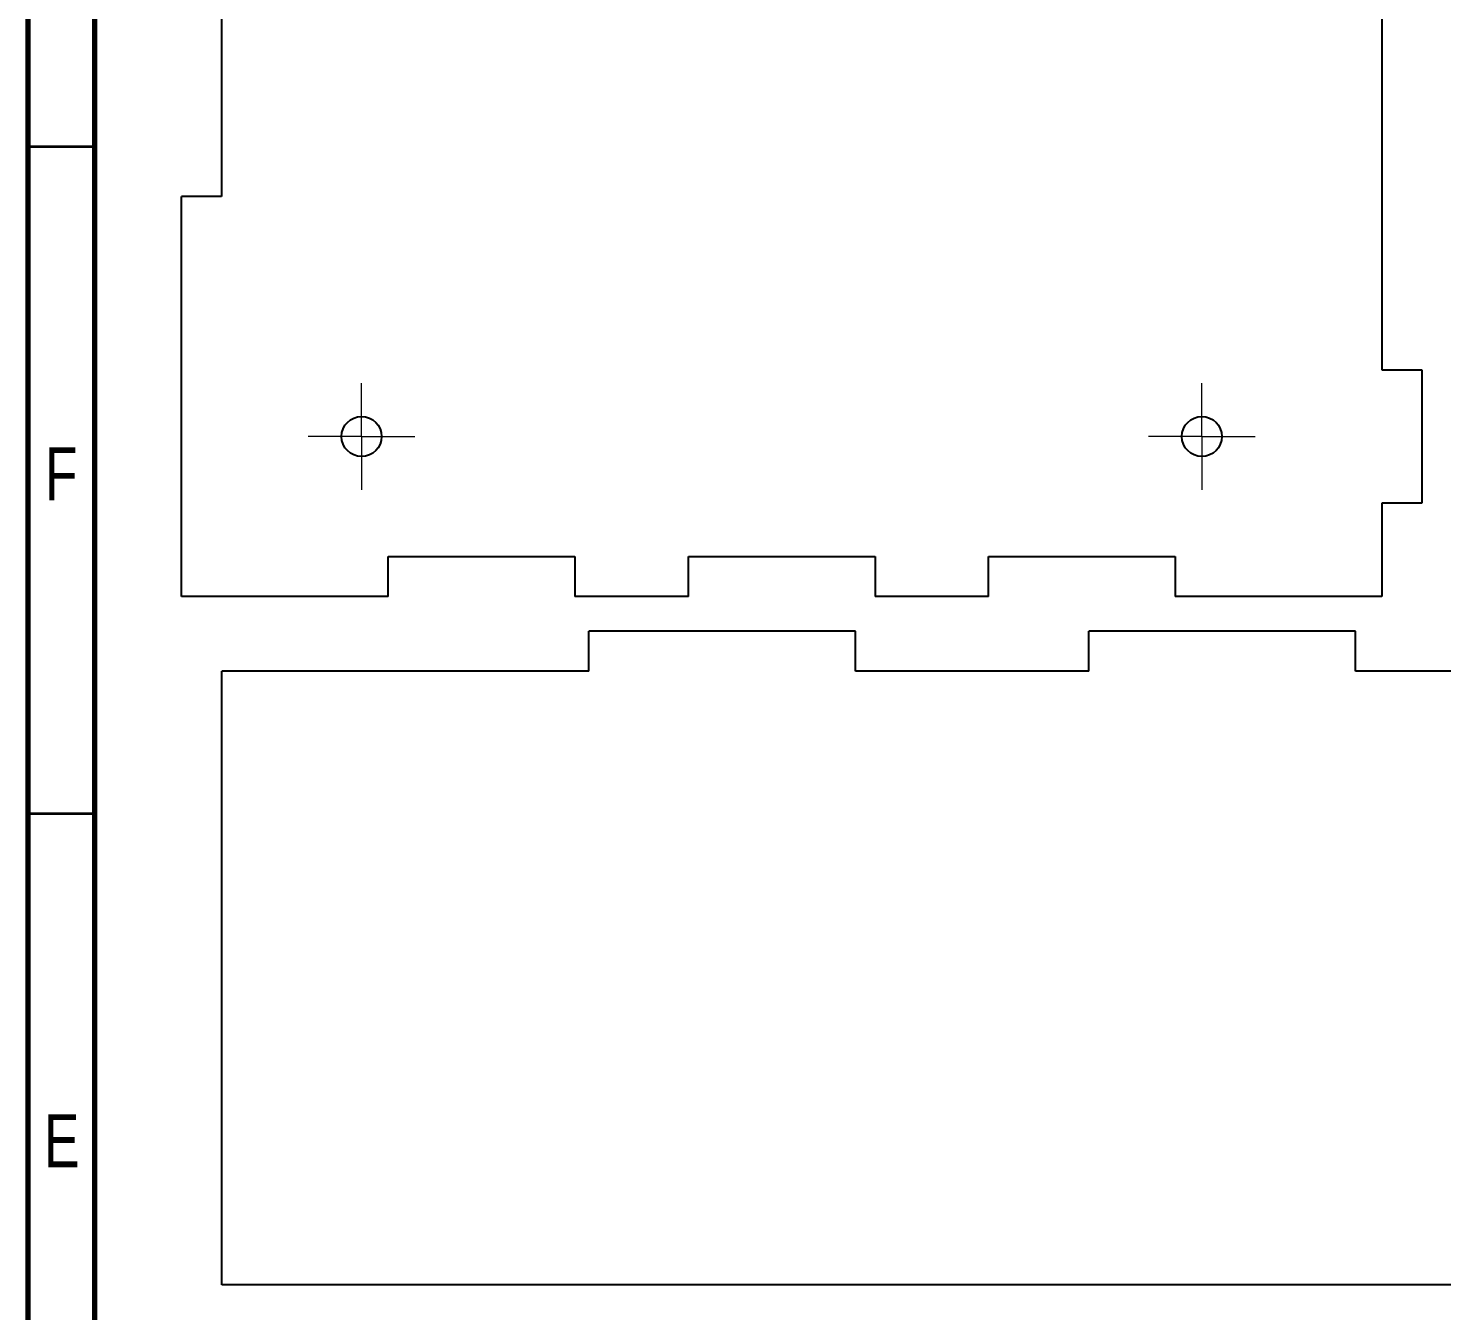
# Model space of a CAD drawing. Header units: millimetres. Extents: x 15 to 589, y 5 to 415.
# Drawn here: x 15 to 121, y 222.7 to 318.9 of the extents above; entities that cross this region are included whole.
import ezdxf

# ---------------------------------------------------------------- set-up
doc = ezdxf.new("R2010")
doc.units = ezdxf.units.MM
doc.styles.add('SLDTEXTSTYLE0', font='TXT', dxfattribs={"width": 0.75})

# ---------------------------------------------------------------- blocks, each defined once
blk = doc.blocks.new('SW_CENTERMARKSYMBOL_9')
at = {"color": 0, "linetype": 'Continuous', "lineweight": 0}
for p, q in [((0, 2.5), (0, 4)), ((0, 0), (0, 2.5)), ((-2.5, 0), (-4, 0)), ((0, 0), (-2.5, 0)), ((0, 0), (0, -2.5)), ((0, 0), (2.5, 0)), ((2.5, 0), (4, 0)), ((0, -2.5), (0, -4))]:
    blk.add_line(p, q, dxfattribs=at)
blk = doc.blocks.new('SW_CENTERMARKSYMBOL_10')
at = {"color": 0, "linetype": 'Continuous', "lineweight": 0}
for p, q in [((0, 2.5), (0, 4)), ((0, 0), (0, 2.5)), ((-2.5, 0), (-4, 0)), ((0, 0), (-2.5, 0)), ((0, 0), (0, -2.5)), ((0, 0), (2.5, 0)), ((2.5, 0), (4, 0)), ((0, -2.5), (0, -4))]:
    blk.add_line(p, q, dxfattribs=at)

msp = doc.modelspace()

# ---------------------------------------------------------------- linework, layer by layer
at = {"color": 7, "linetype": 'Continuous', "lineweight": 70}
for p, q in [((15, 5), (15, 415)), ((20, 10), (20, 410))]:
    msp.add_line(p, q, dxfattribs=at)
at = {"color": 7, "linetype": 'Continuous', "lineweight": 25}
for p, q in [((116.49, 336.28), (116.49, 293.28)), ((29.49, 326.28), (29.49, 306.28)), ((26.49, 276.28), (26.49, 306.28)), ((29.49, 306.28), (26.49, 306.28)), ((116.49, 293.28), (119.49, 293.28)), ((119.49, 293.28), (119.49, 283.28)), ((119.49, 283.28), (116.49, 283.28)), ((116.49, 283.28), (116.49, 276.28)), ((41.99, 279.28), (55.99, 279.28)), ((41.99, 276.28), (41.99, 279.28)), ((55.99, 279.28), (55.99, 276.28)), ((64.49, 279.28), (78.49, 279.28)), ((64.49, 276.28), (64.49, 279.28)), ((78.49, 279.28), (78.49, 276.28)), ((86.99, 279.28), (100.99, 279.28)), ((86.99, 276.28), (86.99, 279.28)), ((100.99, 279.28), (100.99, 276.28)), ((41.99, 276.28), (26.49, 276.28)), ((64.49, 276.28), (55.99, 276.28)), ((86.99, 276.28), (78.49, 276.28)), ((116.49, 276.28), (100.99, 276.28)), ((57.02, 270.69), (57.02, 273.69)), ((77.02, 273.69), (57.02, 273.69)), ((77.02, 270.69), (77.02, 273.69)), ((94.52, 270.69), (94.52, 273.69)), ((114.52, 273.69), (94.52, 273.69)), ((114.52, 270.69), (114.52, 273.69)), ((29.52, 224.69), (29.52, 270.69)), ((57.02, 270.69), (29.52, 270.69)), ((94.52, 270.69), (77.02, 270.69)), ((132.02, 270.69), (114.52, 270.69)), ((179.52, 224.69), (29.52, 224.69))]:
    msp.add_line(p, q, dxfattribs=at)
at = {"color": 7, "linetype": 'Continuous', "lineweight": 35}
for p, q in [((20, 310), (15, 310)), ((20, 260), (15, 260))]:
    msp.add_line(p, q, dxfattribs=at)
at = {"color": 7, "linetype": 'Continuous', "lineweight": 25}
for centre in [(39.99, 288.28), (102.99, 288.28)]:
    msp.add_circle(centre, 1.5, dxfattribs=at)

# ---------------------------------------------------------------- block references
at = {"color": 7, "linetype": 'Continuous', "lineweight": 0}
for name, p in [('SW_CENTERMARKSYMBOL_9', (39.99, 288.28)), ('SW_CENTERMARKSYMBOL_10', (102.99, 288.28))]:
    msp.add_blockref(name, p, dxfattribs=at)

# ---------------------------------------------------------------- texts
at = {"color": 7, "linetype": 'Continuous', "lineweight": 0, "char_height": 3.97, "attachment_point": 2, "style": 'SLDTEXTSTYLE0'}
for s, insert in [('F', (17.46, 287.47)), ('E', (17.51, 237.47))]:
    msp.add_mtext(s, dxfattribs=dict(at, insert=insert))

doc.saveas('drawing.dxf')
